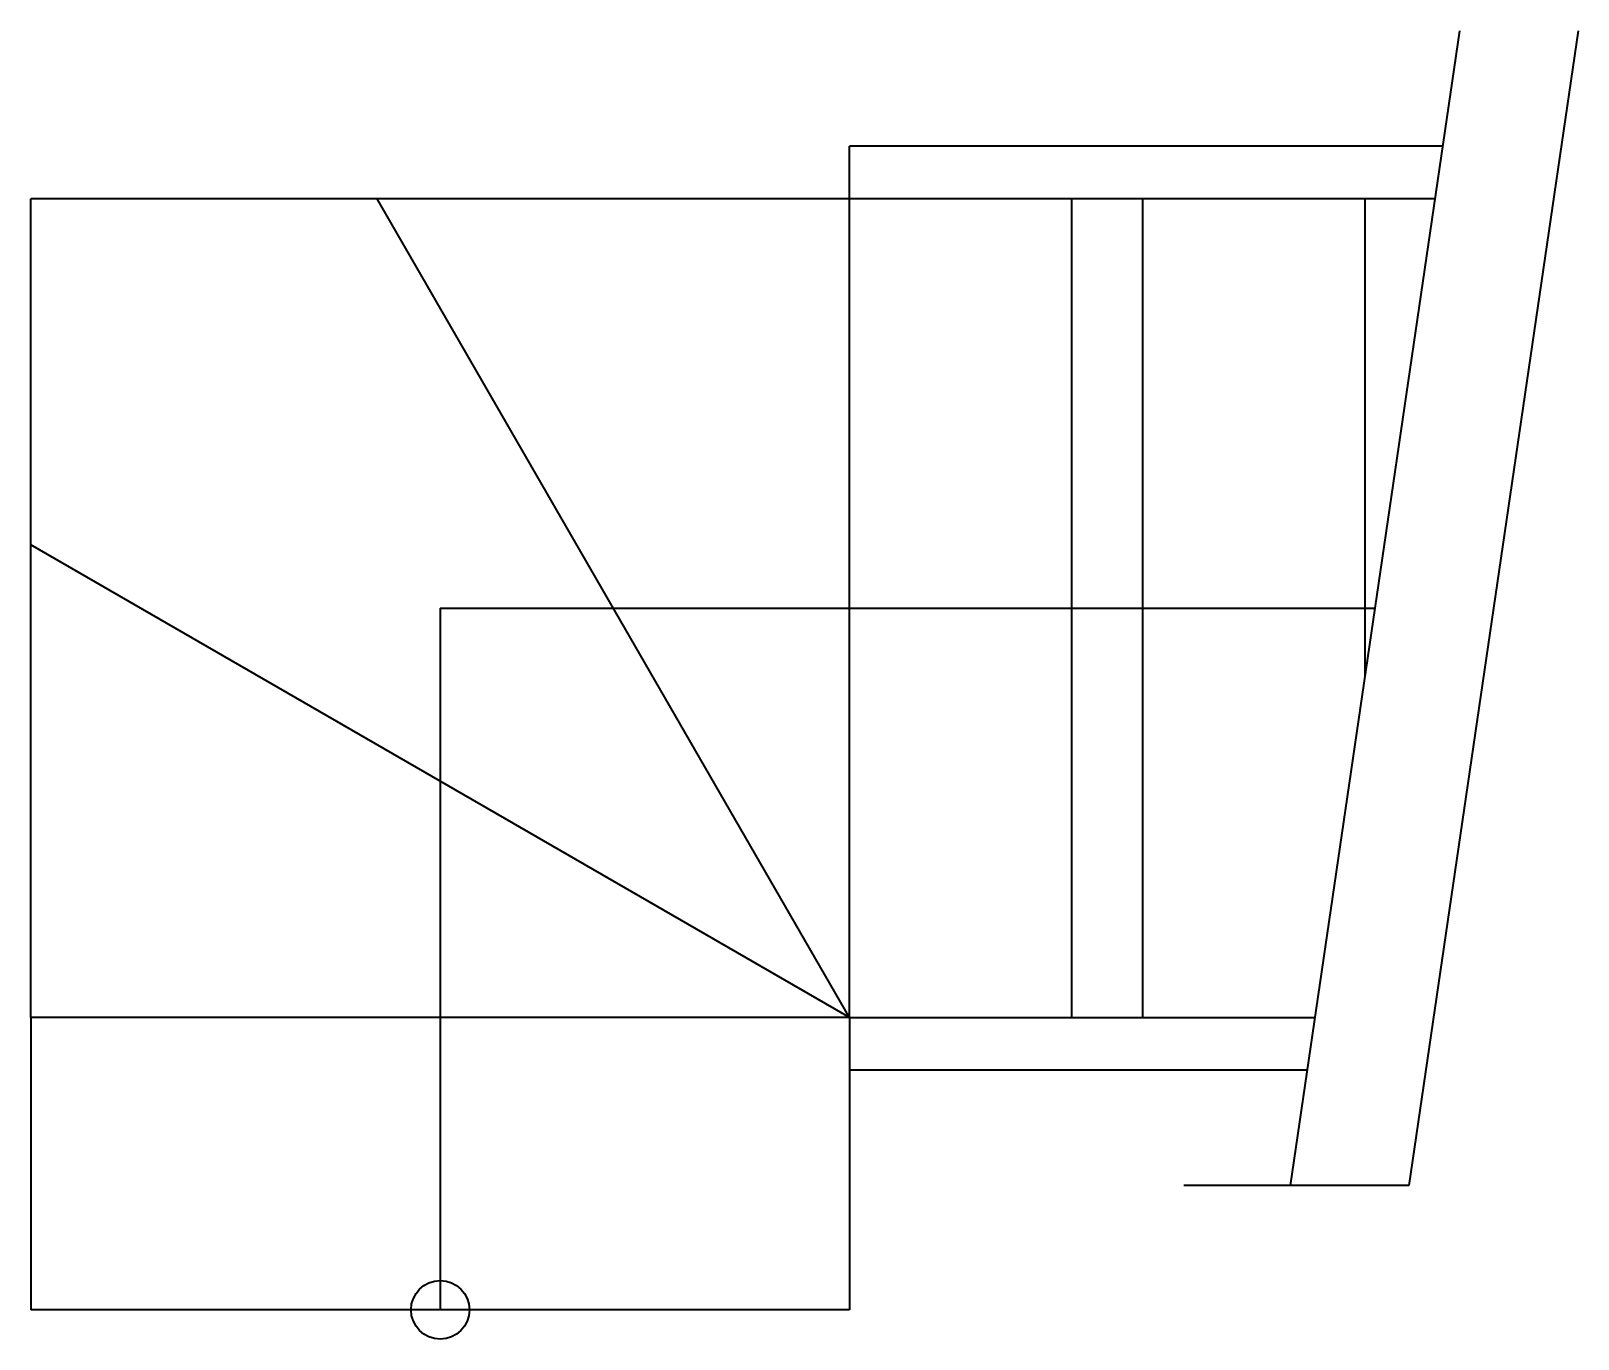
# Model space of a CAD drawing. Header units: centimetres. Extents: x 0 to 1.32, y -0.98 to 0.14.
import ezdxf

# ---------------------------------------------------------------- set-up
doc = ezdxf.new("R2010")
doc.units = ezdxf.units.CM
doc.header["$LTSCALE"] = 5
doc.header["$MEASUREMENT"] = 0
doc.layers.add('A-FLOR-LEVL', color=7, linetype='Continuous', lineweight=35)
doc.layers.add('A-WALL-FULL', color=7, linetype='Continuous', lineweight=35)

msp = doc.modelspace()

# ---------------------------------------------------------------- linework, layer by layer
at = {"layer": 'A-FLOR-LEVL'}
for p, q in [((0.2959, 0), (0, 0)), ((0, -0.2959), (0, 0)), ((0.7, 0), (0.2959, 0)), ((0.7, -0.7), (0.2959, 0)), ((0.7, -0.7), (0.7, 0)), ((0.89, -0.7), (0.89, 0)), ((0.9508, -0.7), (0.9508, 0)), ((1.1408, -0.4075), (1.1408, 0)), ((0.7, -0.7), (0, -0.2959)), ((0, -0.7), (0, -0.2959)), ((0.35, -0.35), (1.1492, -0.35)), ((0.35, -0.35), (0.35, -0.95)), ((0.7, -0.7), (0, -0.7))]:
    msp.add_line(p, q, dxfattribs=at)
msp.add_circle((0.35, -0.95), 0.025, dxfattribs=at)
at = {"layer": 'A-WALL-FULL'}
for p, q in [((1.2071, 0.045), (0.7, 0.045)), ((0.7, 0), (0.7, 0.045)), ((1.2005, 0), (0.7, 0)), ((0, -0.7), (0, -0.95)), ((0.7, -0.7), (1.0979, -0.7)), ((0.7, -0.7), (0.7, -0.745)), ((0.7, -0.7), (0.7, -0.745)), ((1.0913, -0.745), (0.7, -0.745)), ((0.7, -0.745), (0.7, -0.95)), ((0.7, -0.95), (0, -0.95))]:
    msp.add_line(p, q, dxfattribs=at)
for points in [[(1.2216, 0.1437), (1.0768, -0.8437)], [(1.3229, 0.1437), (1.1781, -0.8437)], [(1.1781, -0.8437), (0.9858, -0.8437)]]:
    msp.add_lwpolyline(points, dxfattribs=at)

doc.saveas('drawing.dxf')
